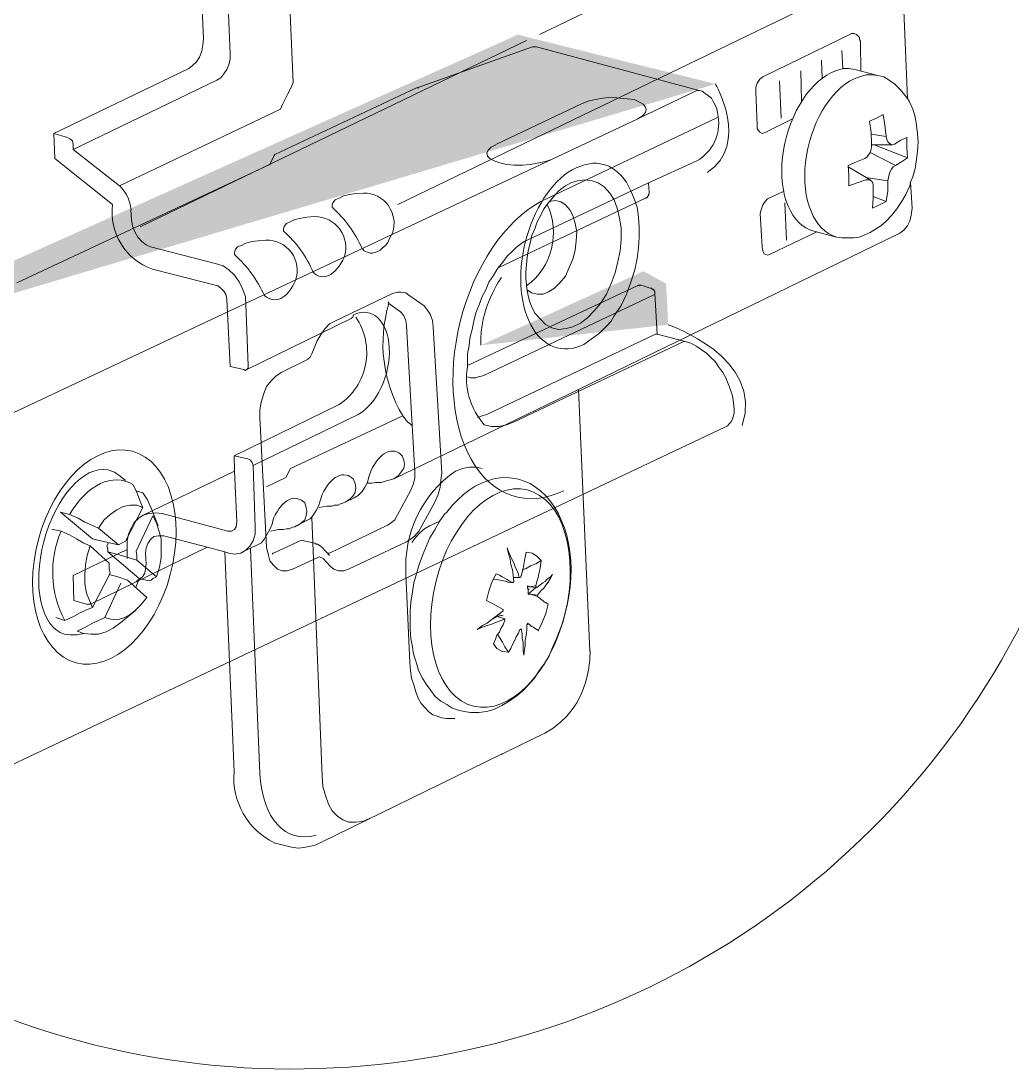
# Model space of a CAD drawing. Header units: metres. Extents: x -11.5 to 7.4, y -3.8 to 5.9.
# Drawn here: x 3.4293 to 3.5346, y -2.5641 to -2.4527 of the extents above; entities that cross this region are included whole.
import ezdxf

# ---------------------------------------------------------------- set-up
doc = ezdxf.new("R2010")
doc.units = ezdxf.units.M
doc.header["$MEASUREMENT"] = 0
doc.layers.add('PDF20_Geometry_Num_Penna__1_Num_Penna__255', color=255, linetype='Continuous', lineweight=18)
doc.layers.add('PDF20_Geometry_Num_Penna__7_Num_Penna__7', color=7, linetype='Continuous', lineweight=18)

msp = doc.modelspace()

# ---------------------------------------------------------------- hatches: boundary and pattern name
at = {"layer": 'PDF20_Geometry_Num_Penna__1_Num_Penna__255', "linetype": 'Continuous', "lineweight": 18}
for points in [[(3.405615575444374, -2.488478079743028), (3.503123345746465, -2.45940179359935), (3.482133087801101, -2.454154843366139)], [(3.478198182252758, -2.487168492070679), (3.498093841121138, -2.484979293916715), (3.497876395513254, -2.48060826864634), (3.495469751751404, -2.479294995455213)]]:
    msp.add_hatch(color=255, dxfattribs=at).paths.add_polyline_path(points)

# ---------------------------------------------------------------- linework, layer by layer
at = {"layer": 'PDF20_Geometry_Num_Penna__7_Num_Penna__7', "color": 7, "linetype": 'Continuous', "lineweight": 18, "flags": 128}
for points in [[(3.37470856927318, -2.452105203523224, 0.07262074087587679), (3.371093075352238, -2.477015624941821, 2.414260614451393), (3.458150000407757, -2.389957733583712)], [(3.447154074783029, -2.457767757423936), (3.447571766911171, -2.457453259821571), (3.447982088001757, -2.457045395743504), (3.448301499629158, -2.456561364277363), (3.448545972374749, -2.455899199403633), (3.448644252875487, -2.455275118223939), (3.448709363707227, -2.454598211275099), (3.447668327503147, -2.430971456046781, -0.2617272717009733), (3.45446073861048, -2.416879260747046), (3.473476786997248, -2.407737945672045)], [(3.450160721001893, -2.458994543774412), (3.450578413130033, -2.458748842522565), (3.450890453719879, -2.458331150394423), (3.451209865347284, -2.457864318015912), (3.451401512323722, -2.457356944930846), (3.45155261859361, -2.456726721219857), (3.45155261859361, -2.456153008796792), (3.450479518376167, -2.431036198326642, -0.2767769410688546), (3.456490599502624, -2.418582830376733), (3.475491905814279, -2.409439058289214)], [(3.456901534846336, -2.462068143584404), (3.45712389447926, -2.46159025464956), (3.457368367224849, -2.461093938120826), (3.457697606902325, -2.46046002889106), (3.458045274173688, -2.459790492979774), (3.458261491275318, -2.459226608606782), (3.457057432290636, -2.431453767604158, -0.2650441438602529), (3.461335091085308, -2.422474615355377), (3.480460476529146, -2.413323472230303)], [(3.496011645862357, -2.469911418945892), (3.496092727275464, -2.470890906986384), (3.496092727275464, -2.470959703336901), (3.496092727275464, -2.471050612800084), (3.496092727275464, -2.471110809606787), (3.496011645862357, -2.471110809606787), (3.496011645862357, -2.471209090107526), (3.496011645862357, -2.471269286914229), (3.495941621005578, -2.471269286914229), (3.495941621005578, -2.471370024427486), (3.495862996604986, -2.471470761940744), (3.495772087141802, -2.471470761940744), (3.495772087141802, -2.471530958747446), (3.495702185135652, -2.471530590195569), (3.480033816305314, -2.478921283851153), (3.480514162252675, -2.478340200390533), (3.481003107743852, -2.477712433692062), (3.481574363154399, -2.477143635294033), (3.481972399182393, -2.476730857190929), (3.482392548323052, -2.476408988551009), (3.482802869413636, -2.476149773730309), (3.48311233014034, -2.475998667460423), (3.496011645862357, -2.469911418945892), (3.501141888000937, -2.467562514978226, 0.3161632015989443), (3.503402093816689, -2.462839891216458)], [(3.432834851526588, -2.46466385445955), (3.432930675014807, -2.467319884992026), (3.439061166949664, -2.472193737874306, 0.3555332091917308), (3.443310570100373, -2.479079515457344), (3.450263915527668, -2.480852249989425)], [(3.483527442405336, -2.482949801576451), (3.483368965097895, -2.482464541604052), (3.483215401815491, -2.481894514699764), (3.483124492352307, -2.481328173314255), (3.483059381520567, -2.480852741391929, 0.3564427635393426), (3.485238137371329, -2.472193123621177), (3.485305705215586, -2.472094843120437), (3.485723397343728, -2.471619411198112), (3.486116519346684, -2.471148893300823), (3.486442073505383, -2.470793854991903), (3.486695145794785, -2.470578866396536)], [(3.46037538199559, -2.479401015545386, 0.1135428729691211), (3.45722008651936, -2.475034044345668), (3.45722008651936, -2.474787114587561), (3.45728028332606, -2.474527899766861), (3.457534584121724, -2.474208488139459), (3.457942325349167, -2.474059961732717), (3.458427585321566, -2.473798289899499), (3.459089750195295, -2.473642269604576), (3.459712602868731, -2.473546446116355), (3.460538159074938, -2.473486249309652, -0.5031937148986436), (3.4637007027381, -2.477778895880687)], [(3.455189857075341, -2.481894268998513, 0.1055637681749653), (3.452027681964056, -2.477534300284472), (3.452027681964056, -2.477279999488809), (3.452133333502353, -2.476967958898963), (3.452347093591461, -2.476708744078263), (3.452757168980794, -2.476552969484591), (3.453232600903121, -2.476306039726484), (3.453894765776848, -2.476142648394005), (3.454527446500357, -2.476075080549748), (3.455353002706566, -2.475979257061527, -0.526023962937786), (3.458506209722158, -2.48028640000642)], [(3.480033202052184, -2.478921038149901), (3.479942292589, -2.47906968740727), (3.479554084611079, -2.479741680331073), (3.47905285405731, -2.480468956036542), (3.478733442429908, -2.481260114067493), (3.47832312133932, -2.481992303798), (3.478013537761994, -2.482880513823429), (3.477673241528183, -2.483710984054676), (3.477432454301374, -2.484590594536291), (3.477262920437598, -2.485478804561721), (3.477022133210788, -2.486400184256151), (3.476953336860269, -2.487180285730767), (3.476782574490235, -2.488072181274976), (3.476782574490235, -2.488960391300406), (3.476782820191486, -2.489370343839114, 0.2280253890776876), (3.478562925761125, -2.495628354723679), (3.479292658479114, -2.495807716637529), (3.480123128710359, -2.495807716637529), (3.480921657778865, -2.495628354723679), (3.481742299960038, -2.495308943096277)], [(3.469893848492177, -2.494668522783335, -0.2086496405187568), (3.468413375599168, -2.482719456652843), (3.469641881858408, -2.483628919836559), (3.469973578548402, -2.483950788476479), (3.470213137268953, -2.484519586874507), (3.470294218682062, -2.485099441828868)], [(3.464905498826534, -2.48417830783569, -0.4153897474771117), (3.463134852755092, -2.49347576605624), (3.451970187871124, -2.498915591772152), (3.453419088153273, -2.499227140959495), (3.45373112874312, -2.499390532291974), (3.453894520075599, -2.499635005037562), (3.453992800576337, -2.499956873677484), (3.46515009442275, -2.494517047961571)], [(3.478349411373269, -2.500268791416704), (3.477709359612206, -2.500112771121781), (3.476979626894218, -2.500112771121781), (3.476249894176231, -2.500268791416704), (3.475491905814279, -2.500528006237404, 0.2630160777081392), (3.470239181601647, -2.511464906060908), (3.470656873729789, -2.520920718738274), (3.470714613523974, -2.521746274944483), (3.470820265062269, -2.522534975962914), (3.471067194820376, -2.523264708680903), (3.471296925490854, -2.523994441398891), (3.4715426267427, -2.524654149260102), (3.471860809863845, -2.525227861683168), (3.472268673941912, -2.525698379580456), (3.472678995032497, -2.526106243658524), (3.473096687160639, -2.526431797817222), (3.47356474804541, -2.526590275124664), (3.474040179967734, -2.526746295419587), (3.474546324546543, -2.526834747870252), (3.475031584518941, -2.526834747870252), (3.475432077559455, -2.526834747870252)], [(3.43880391773898, -2.511380261979647), (3.436935359718676, -2.515027697063329), (3.436285479907539, -2.515279540846473), (3.43563437159014, -2.515598952473875), (3.434835842521636, -2.516009273564461), (3.434002915277873, -2.516417137642528, -0.228697308539821), (3.433604879249877, -2.50691046480603), (3.434495546287826, -2.507318328884098), (3.435224050499556, -2.507731106987202), (3.435953783217546, -2.508148799115343), (3.436673933586709, -2.508469684950257), (3.438715710989564, -2.510329643426745)], [(3.480304824786101, -2.530635623385713), (3.461267891792929, -2.5399645313665), (3.460605726919198, -2.54028640000642), (3.459966903664393, -2.540442420301343), (3.459398105266366, -2.540530872752009), (3.458828078362076, -2.540598440596267), (3.458261736976569, -2.540530872752009), (3.457786305054244, -2.540442420301343), (3.456239247121982, -2.540034679073903, -0.3068131772109463), (3.451970187871124, -2.532505164211023), (3.450986154357475, -2.509098434453735)]]:
    msp.add_lwpolyline(points, format="xyb", dxfattribs=at)
for points in [[(3.510880871371059, -2.441348648418576), (3.484420075053301, -2.454125113514665)], [(3.469370750526993, -2.472209954156928), (3.521959417966253, -2.446790931147006)], [(3.523031781079943, -2.449033569323248), (3.52353546864623, -2.460927966925203), (3.523290995900643, -2.460608555297801), (3.522717283477578, -2.459946390424071), (3.522153399104587, -2.459372678001006), (3.521572315643967, -2.458994298073161), (3.521015802308531, -2.458646630801796), (3.520383121585022, -2.458495524531909)], [(3.508138353997932, -2.458646016548666), (3.517621193813, -2.454031747038963)], [(3.517620825261124, -2.454031869889589), (3.517846870412823, -2.454031869889589), (3.518106085233523, -2.454135064415365), (3.518353014991629, -2.454381994173472)], [(3.518568617840128, -2.458019478356454), (3.518515792070978, -2.455015780552614), (3.518515792070978, -2.454857303245173), (3.51841751157024, -2.454693911912693), (3.51841751157024, -2.454598088424472), (3.51841751157024, -2.454449439167104), (3.518352400738502, -2.454381871322846)], [(3.483059504371193, -2.454785435629007), (3.441997911162375, -2.474590185034204)], [(3.483693536451588, -2.455449443262125), (3.471434272490637, -2.459821697038758), (3.471353191077526, -2.459821697038758)], [(3.484093660940221, -2.455450057515255), (3.484002751477037, -2.455450057515255), (3.483922898570185, -2.455450057515255), (3.483841817157078, -2.455450057515255), (3.483761964250228, -2.455450057515255), (3.483693167899709, -2.455450057515255)], [(3.484093415238968, -2.455449443262125), (3.501380955318986, -2.460083368871976), (3.50171265200898, -2.460169364310123), (3.502032063636383, -2.46040032348686), (3.50236253182012, -2.460649710257485), (3.50268194344752, -2.460911382090703), (3.502921502168071, -2.46132170318129), (3.503092264538108, -2.461639886302433), (3.503250741845548, -2.462041607849204), (3.503331823258657, -2.462422444789568), (3.503401848115434, -2.46284013691771), (3.503401848115434, -2.462931046380894), (3.503250741845548, -2.46300107123767)], [(3.516550673458701, -2.455841091057571), (3.516646496946921, -2.457767388872059)], [(3.447154197633655, -2.45776824882644), (3.432834728675962, -2.46466385445955), (3.434284366061863, -2.465071718537618)], [(3.514372040458564, -2.456882495813528), (3.514467863946786, -2.458749825327572)], [(3.51544219226099, -2.458182869688933), (3.516076101490755, -2.457923654868234), (3.516738266364486, -2.45776763457331), (3.517280037624809, -2.45776763457331), (3.51794220249854, -2.45786345806153)], [(3.517942325349164, -2.457863826613409), (3.520382138780016, -2.458495278830658)], [(3.450160721001891, -2.458993806670657), (3.4348645895681, -2.466367301238611), (3.4348645895681, -2.465800959853103)], [(3.507416115168127, -2.46020081407036), (3.507416115168127, -2.459722925135515), (3.507562307412973, -2.459322432095003), (3.507823979246192, -2.458904739966862), (3.508138476848558, -2.458645525146162)], [(3.509906665907483, -2.459061128813663), (3.510093398858887, -2.463041489093599)], [(3.512190950445911, -2.458019724057706), (3.512272031859021, -2.461239638963173)], [(3.51784637901032, -2.458845157413289), (3.518515914921606, -2.458593313630145), (3.519147367138853, -2.458429922297666), (3.519706337486808, -2.458429922297666), (3.520382015929389, -2.458495033129406)], [(3.471352208272519, -2.459821697038758), (3.456322662696984, -2.466890522054422), (3.456244038296395, -2.467001087617753), (3.456164185389541, -2.46715219388764)], [(3.471592626947452, -2.459821697038758), (3.471514002546863, -2.459821697038758), (3.471434149640011, -2.459821697038758)], [(3.501141642299686, -2.460083368871977), (3.494881174402602, -2.46309935173841)], [(3.501381569572116, -2.460083368871977), (3.501293117121451, -2.460083368871977), (3.501142010851563, -2.460083368871977)], [(3.494881051551975, -2.463099106037157), (3.495373682561931, -2.462779694409755), (3.495701693733146, -2.462422199088317), (3.495771718589925, -2.462110158498469), (3.495701693733146, -2.461860771727844), (3.49544247891245, -2.461540131594182), (3.495051813922009, -2.461321457480038), (3.494483015523983, -2.461059785646819), (3.493753282805995, -2.460971333196154), (3.492952296724969, -2.460911136389452), (3.492043202093132, -2.460810398876194), (3.491152535055184, -2.460911136389452), (3.490341720924087, -2.461059785646819), (3.489611988206098, -2.461230548016854), (3.488962108394961, -2.461470106737405), (3.479791309169739, -2.465848503045335)], [(3.507562430263601, -2.463771221811587), (3.507416238018751, -2.460201182622237)], [(3.523856968734275, -2.469848887977296), (3.524073185835899, -2.469282546591786), (3.524332400656601, -2.468390651047579), (3.524481049913968, -2.467416445584002), (3.524579330414706, -2.46653069257109), (3.524644441246446, -2.465549116069958), (3.524579330414706, -2.464663363057046), (3.524481049913968, -2.463771467512839), (3.524332400656601, -2.462893085537483), (3.524073185835899, -2.462067529331274), (3.523693577401795, -2.461239516112546), (3.523535100094353, -2.4609274755227)], [(3.456900552041333, -2.462067037928771), (3.439819401012869, -2.470228005008897), (3.434864835269353, -2.466366809836108)], [(3.503250618994922, -2.46300107123767), (3.485303371053693, -2.471530590195569)], [(3.494881420103853, -2.46309935173841), (3.485713077891148, -2.467413865720857)], [(3.507562184562349, -2.463770730409083), (3.507562184562349, -2.464150338843188), (3.507823856395568, -2.464507834164626), (3.508078157191228, -2.46466385445955), (3.508390197781075, -2.464558202921256), (3.511298072096697, -2.463108565535354)], [(3.520946391704884, -2.462641118903713), (3.520216658986895, -2.463041611944225), (3.519489383281426, -2.463368394609182)], [(3.519489997534556, -2.463368026057305), (3.519646017829478, -2.464558448622508), (3.519706214636184, -2.465704644962378)], [(3.520946268854258, -2.462641487455591), (3.521109660186736, -2.463771713214091), (3.521260766456624, -2.464975649348145), (3.521325877288364, -2.465287689937992), (3.521424157789102, -2.46554936177121), (3.52157280704647, -2.465705382066133), (3.521736198378948, -2.465801205554354), (3.521892218673871, -2.465868773398612), (3.52215389050709, -2.465801205554354)], [(3.434283997509986, -2.465071718537618), (3.434538298305647, -2.465235109870096), (3.434797513126346, -2.465451326971723), (3.434865080970606, -2.465801451255606)], [(3.519706091785554, -2.465705627767385), (3.519706091785554, -2.466016439850973), (3.519645894978854, -2.466367792641115), (3.519554985515672, -2.466685975762258), (3.51939159418319, -2.466940276557921), (3.519245401938344, -2.467154036647028), (3.518983730105123, -2.467319884992026), (3.518105348129767, -2.467670009275909), (3.51721345258556, -2.468049617710014)], [(3.519646017829478, -2.464721348552483), (3.52126027505412, -2.464975649348145)], [(3.523439399456759, -2.465071718537618), (3.522815318277065, -2.465386216139983), (3.522153153403336, -2.465801451255606)], [(3.52353546864623, -2.467252685699646), (3.523439645158009, -2.466112631891071), (3.523439645158009, -2.465072087089495)], [(3.399036064471767, -2.508208504519542), (3.485713323592401, -2.46741349716898), (3.485063443781264, -2.467629714270606), (3.48434353911335, -2.467780820540493), (3.483443044025327, -2.467950354404267), (3.482622401844157, -2.468040035361192), (3.481742791362539, -2.468040035361192), (3.480922149181369, -2.467950354404267), (3.480202244513453, -2.467780820540493), (3.479623618065352, -2.467562146426348), (3.479143272117989, -2.467310302643204), (3.478903713397438, -2.467060915872579), (3.478822631984329, -2.466739047232658), (3.478973738254215, -2.466419635605255), (3.479291921375358, -2.466110052027927), (3.479791923422868, -2.465849608700968)], [(3.519554739814419, -2.466686590015388), (3.522235340472077, -2.468049003456884)], [(3.521891850121994, -2.465868404846735), (3.519706337486808, -2.465868404846735)], [(3.519965060905005, -2.465868404846735), (3.523535100094353, -2.467252931400897)], [(3.42889490910258, -2.480531241303886), (3.455773397548478, -2.467951337209275)], [(3.456163939688292, -2.467152439588892), (3.455773274697854, -2.467950968657397), (3.455843299554628, -2.467878486788103)], [(3.489127711038709, -2.487079179665632), (3.489917640563396, -2.486520209317678), (3.490809536107605, -2.485888757100429), (3.491620350238703, -2.485063200894221), (3.492038042366843, -2.484586540465636), (3.492357453994247, -2.484020199080126), (3.493087186712234, -2.482950170128329), (3.493653528097743, -2.481745005488015), (3.49412773151381, -2.480442788853221), (3.494545423641952, -2.479149171762242), (3.494789896387539, -2.477942778615669), (3.494938545644908, -2.476805181819613), (3.495006113489165, -2.475665128011039), (3.495006113489165, -2.474625811715723), (3.494938545644908, -2.473545954713851), (3.494789896387539, -2.472505409912275), (3.494476627291435, -2.471619656899363), (3.49412773151381, -2.470741274924007), (3.493653528097743, -2.4698493793798), (3.493087186712234, -2.469119646661812), (3.49244590644491, -2.468553305276302), (3.491783741571183, -2.468145441198235), (3.491375877493113, -2.467982049865756), (3.490891846026974, -2.467883769365017), (3.490490124480203, -2.467830943595869), (3.490079803389616, -2.467830943595869), (3.489187907845409, -2.467982049865756), (3.488309525870052, -2.468294090455603)], [(3.523535960048735, -2.467253299952775), (3.522873795175006, -2.467669763574657), (3.5222349719202, -2.468049372008762), (3.521988042162095, -2.46819802126613), (3.521832021867169, -2.46845723608683), (3.521678458584764, -2.468709079869974), (3.52157280704647, -2.46902357747234), (3.521512610239768, -2.469335618062186), (3.521424157789102, -2.469685742346069)], [(3.517212961183056, -2.468049372008762), (3.517280529027314, -2.469119400960559), (3.517280529027314, -2.470227513606394)], [(3.519554739814419, -2.469594587181634), (3.517213206884307, -2.468197775564878)], [(3.487738393310133, -2.469916087269677), (3.488465669015602, -2.469686356599198), (3.489286311196773, -2.469594218629756), (3.490013586902244, -2.469686356599198), (3.490646267625753, -2.469916087269677), (3.491308432499483, -2.470323951347745), (3.491882144922549, -2.470986116221474), (3.492357576844871, -2.471715848939462), (3.492676988472276, -2.472601601952373), (3.492921461217863, -2.47364214675395), (3.493087309562862, -2.47469129109934), (3.493087309562862, -2.475927168396135), (3.49299025756838, -2.477116362455079), (3.492760526897904, -2.478253959251134), (3.492446029295538, -2.479461580903966), (3.492038165217471, -2.480605320231319), (3.491532020638664, -2.481745374039892), (3.490890740371341, -2.482719579503469), (3.490228575497611, -2.483515651559457), (3.489508670829697, -2.484235556227371), (3.488780166617968, -2.48480189761288), (3.487982866055722, -2.485217132728503), (3.487260504375287, -2.485375610035945), (3.486442319206635, -2.485478804561721), (3.485722414538721, -2.485315413229242), (3.485074991740101, -2.484965288945359), (3.484516021392148, -2.484401404572369), (3.483937394944046, -2.483761352811305), (3.483527073853461, -2.482949310173947)], [(3.486694654392284, -2.470578374994032), (3.487172543327127, -2.47022825071015), (3.487738884712638, -2.469916210120302)], [(3.515977206736887, -2.475665128011039), (3.516550919159952, -2.475763408511778), (3.517213084033681, -2.475763408511778), (3.517784339444226, -2.475763408511778), (3.518417020167735, -2.475665128011039), (3.518983361553245, -2.475413284227895), (3.51955461696379, -2.475197067126269), (3.520123415361821, -2.47483957180483), (3.520694670772365, -2.474461191876984), (3.521261012157876, -2.473963646841992), (3.521832267568422, -2.473383791887632), (3.522398608953932, -2.472661430207199), (3.522872812369998, -2.47193169748921), (3.523343330267286, -2.471149139002076), (3.523758565382909, -2.470227759307645), (3.523856845883648, -2.4698493793798)], [(3.517280160475437, -2.470228005008897), (3.518186798094755, -2.469915964419051), (3.51907992214522, -2.46959409577913)], [(3.519079185041466, -2.469594587181634), (3.51929540214309, -2.469594587181634), (3.519489506132052, -2.469594587181634), (3.519645526426975, -2.469685496644817), (3.519808917759455, -2.469848887977296), (3.519869114566156, -2.470065105078922), (3.519869114566156, -2.470415229362806), (3.519869114566156, -2.47152334200864), (3.519808917759455, -2.472600741997993)], [(3.519079676443971, -2.46933549521156), (3.521423666386601, -2.469685619495443)], [(3.521260766456624, -2.471881328732582), (3.521424157789102, -2.470794100693155), (3.521424157789102, -2.469685988047321)], [(3.522717283477578, -2.475250015746042), (3.523127604568163, -2.474937975156196), (3.52353546864623, -2.474460086221351), (3.523759056785414, -2.473963769692618), (3.523917534092854, -2.47333108896911), (3.524020728618629, -2.472601356251122), (3.523857337286152, -2.469849502230425)], [(3.441023951400053, -2.472757007994168), (3.44092812791183, -2.472193123621177), (3.44076473657935, -2.471619411198112), (3.440548519477725, -2.471148893300823), (3.440200852206361, -2.47063783469698), (3.439820015265996, -2.470227513606394)], [(3.508635039078541, -2.471619656899363), (3.510420058673217, -2.470794100693155)], [(3.483059504371193, -2.480852741391929), (3.483059504371193, -2.480704092134562), (3.482961223870454, -2.480024728173202), (3.482961223870454, -2.479400646993508), (3.483059504371193, -2.478575090787299), (3.483124615202934, -2.47784658657557), (3.483215524666115, -2.477116853857582), (3.4834391128053, -2.476306039726484), (3.483592676087705, -2.475508739164238), (3.483937886346549, -2.474787605990064), (3.484167617017027, -2.474060330284594), (3.484575481095094, -2.473330597566606), (3.484894892722497, -2.47266106165532), (3.485237645968825, -2.472193000770551)], [(3.485454108771703, -2.471881328732582), (3.486116273645433, -2.471783048231843), (3.486694900093532, -2.47193169748921), (3.487171560522121, -2.472258480154168), (3.48763962140689, -2.472757253695419), (3.487983603159474, -2.473383791887632), (3.488213333829952, -2.47420934809384), (3.488400066781361, -2.475101243638048), (3.488309157318175, -2.476075449101625), (3.488213333829952, -2.477057025602757), (3.487983603159474, -2.478009117953667), (3.487573282068892, -2.478887499929024), (3.487171560522121, -2.479808879623454), (3.486601533617831, -2.480538612341442), (3.486032735219807, -2.481104953726951), (3.485393911965001, -2.481483333654797), (3.484830027592009, -2.481745005488015), (3.484167862718278, -2.481745005488015), (3.483591693282696, -2.481580385649277), (3.483124860904184, -2.48126834505943)], [(3.507876805015341, -2.473167329084754), (3.507972628503561, -2.472757007994168), (3.508138476848558, -2.472258234452916), (3.508390320631703, -2.47188108303133), (3.508634793377292, -2.471619411198112)], [(3.510473007292989, -2.472027643828057), (3.510664654269432, -2.47597974846403)], [(3.519809163460705, -2.47260111054987), (3.52053152514114, -2.472258357303542), (3.521261257859127, -2.471881205881956)], [(3.519869114566156, -2.471365356103702), (3.521261012157876, -2.471881328732582)], [(3.441093484854324, -2.473798412750125), (3.441023459997547, -2.47275663944229)], [(3.507876436463462, -2.473166960532875), (3.508077911489977, -2.476708744078263), (3.508138108296681, -2.47711660815633), (3.508291671579084, -2.477438476796251), (3.508635653331673, -2.477594497091175), (3.508865384002149, -2.477534300284472), (3.513894888627476, -2.475101857891178)], [(3.441093116302447, -2.47379853560075), (3.441180340246852, -2.474460700474481), (3.441442012080071, -2.475100752235545), (3.441755281176174, -2.475664636608536), (3.442163145254245, -2.47614252554338), (3.442631206139016, -2.476492649827263), (3.443109095073858, -2.476708866928889), (3.450100524195191, -2.47851599963623)], [(3.489787418899917, -2.519653883083746), (3.488563826665715, -2.491854014943418), (3.522717529178831, -2.475249524343538)], [(3.513575354149449, -2.475034044345668), (3.515977083886259, -2.475665496562917)], [(3.450101015597694, -2.478515631084353), (3.450823377278125, -2.478739219223534), (3.451402003726228, -2.47914954031412), (3.452027313412179, -2.47971342468711), (3.452510116372062, -2.48044192889884), (3.452855326630909, -2.481164290579272), (3.453172281245791, -2.481989846785482), (3.453232478052493, -2.482787147347728)], [(3.450264161228921, -2.480852741391929), (3.450578658831283, -2.481104585175073), (3.450890699421132, -2.481423996802476), (3.451142543204277, -2.481841688930617), (3.451210111048534, -2.482309749815387)], [(3.494792476250685, -2.480850038678159), (3.476782574490235, -2.489308304273022), (3.476782574490235, -2.489370958092243)], [(3.494792476250685, -2.480850530080663), (3.494880928701351, -2.480850530080663), (3.494880928701351, -2.48079033327396), (3.494973066670791, -2.48079033327396), (3.495051691071385, -2.48079033327396), (3.495121715928162, -2.48079033327396), (3.495212625391344, -2.48079033327396), (3.495121715928162, -2.48079033327396), (3.495051691071385, -2.480850530080663)], [(3.496181916829887, -2.481111833362003), (3.495212625391344, -2.480789964722082)], [(3.496911280995995, -2.485990354568068), (3.496661894225371, -2.481670926560583), (3.496661894225371, -2.48161072975388), (3.496661894225371, -2.481519820290696), (3.496661894225371, -2.481409254727365), (3.496591869368594, -2.481409254727365), (3.496591869368594, -2.481349057920662), (3.496591869368594, -2.481260605469997), (3.496513244968002, -2.481260605469997), (3.496513244968002, -2.481200408663295), (3.496422335504816, -2.481200408663295), (3.496352310648042, -2.481200408663295), (3.496352310648042, -2.481111956212628), (3.49627368624745, -2.481111956212628), (3.496181548278006, -2.481111956212628)], [(3.45155261859361, -2.489430663496442), (3.451209865347284, -2.482309012711632)], [(3.462664334857804, -2.484590963088169), (3.468824065241632, -2.481670803709957)], [(3.468823696689753, -2.481670926560583), (3.469322470231003, -2.481519820290696), (3.469714363727702, -2.481519820290696), (3.470213137268953, -2.48161072975388), (3.470532548896355, -2.481829403868025)], [(3.47053205749385, -2.481829281017399), (3.472163513806121, -2.482969334825972)], [(3.496661771374741, -2.481670803709957), (3.496661771374741, -2.481769084210696), (3.496513122117376, -2.481829281017399), (3.478563417163629, -2.490358799975298)], [(3.453323141814426, -2.489740738476275), (3.453486533146906, -2.489577347143795), (3.453486533146906, -2.489363587054688), (3.453232232351242, -2.48278616454272)], [(3.46841386700167, -2.482719825204721), (3.468343842144893, -2.482652257360463), (3.46841386700167, -2.482561347897279)], [(3.472163759507371, -2.482968966274095), (3.472483171134776, -2.483391572427274), (3.47281363931851, -2.483859633312044), (3.473054426545319, -2.484519341173255), (3.473133050945913, -2.485247845384984)], [(3.464423187269157, -2.484334205279988), (3.453323633216929, -2.489739632820641)], [(3.460802410771301, -2.486709644982853), (3.461212731861886, -2.485989740314939), (3.461603396852325, -2.485411113866837), (3.462103398899837, -2.484900055262993), (3.462664826260308, -2.484590471685665)], [(3.464653532192765, -2.483924007040028), (3.464585964348508, -2.48417830783569), (3.464423801522287, -2.484334328130613)], [(3.470701959909505, -2.502618432488125), (3.471014000499352, -2.501959953133173), (3.471182305856868, -2.501329729422184), (3.471182305856868, -2.500599996704195), (3.470294095831438, -2.485099933231372)], [(3.473133050945913, -2.485248459638114), (3.474032317527676, -2.500758351161011)], [(3.460224152875076, -2.488072549826853), (3.460802779323179, -2.486710136385357)], [(3.496743467040982, -2.485989863165565), (3.478822017731199, -2.49451078257965)], [(3.499761906919936, -2.486779301287752), (3.48174217710941, -2.495308820245651)], [(3.496911403846621, -2.485989863165565), (3.496832779446029, -2.485989863165565), (3.496743098489105, -2.485989863165565)], [(3.505112665932053, -2.493939158617225), (3.505021756468869, -2.493269622705939), (3.504941903562017, -2.492549718038025), (3.504702344841466, -2.491909666276961), (3.504462786120914, -2.491251186922009), (3.504221998894103, -2.490611135160945), (3.503903815772961, -2.490042336762918), (3.50348120961978, -2.489478452389927), (3.503091773135603, -2.488899825941825), (3.502602827644425, -2.488420708500722), (3.502182678503766, -2.488010387410136), (3.501611423093218, -2.487602523332069), (3.50114213370219, -2.487290482742222), (3.500488568372274, -2.486940358458338), (3.499911170430432, -2.486779424138378), (3.49691115814537, -2.485989494613687)], [(3.499910679027929, -2.486779301287752), (3.499843111183669, -2.486779301287752), (3.49976202977056, -2.486779301287752)], [(3.456972911060001, -2.490042459613544), (3.459573658810809, -2.488799211279193)], [(3.459573904512062, -2.488799702681697), (3.459823291282687, -2.488653510436848), (3.46006285000324, -2.488420094247592), (3.460223784323199, -2.488072426976227)], [(3.453323387515679, -2.489740124223145), (3.453172281245791, -2.489838404723884), (3.453008889913313, -2.489740124223145), (3.451553109996114, -2.489430540645816)], [(3.454712705244251, -2.494831791265189), (3.454712705244251, -2.494011149084017), (3.454863811514137, -2.493212620015511), (3.455123026334835, -2.492291240321082), (3.455432609912165, -2.491559050590574), (3.455924012415862, -2.490930055385844), (3.456424014463371, -2.490459537488555), (3.456973156761252, -2.490043073866673)], [(3.476782574490235, -2.490519979996511), (3.477104443130157, -2.490610889459694), (3.477363657950857, -2.490610889459694), (3.477673241528183, -2.490610889459694), (3.477912800248735, -2.490519979996511), (3.478253096482545, -2.490459783189808), (3.478562680059873, -2.49035904567655)], [(3.48856394951634, -2.491854506345922), (3.468953304100102, -2.501355773754879), (3.469428736022431, -2.501005649470996), (3.469778860306311, -2.50059532838041), (3.469995077407937, -2.500215719946305), (3.470090900896157, -2.499800484830682), (3.469995077407937, -2.499390163740096), (3.469839057113015, -2.49891596032403)], [(3.470942378584438, -2.495719509888115), (3.470363752136336, -2.495248991990826), (3.469893234239045, -2.494669137036464), (3.457964438461833, -2.500249012465931), (3.457461979401804, -2.501228131954544), (3.45543248706154, -2.50221953650575)], [(3.478822140581824, -2.494510168326519), (3.478323367040572, -2.494668645633961), (3.477843021093211, -2.49483203696644)], [(3.504131212281546, -2.495870739008627), (3.504380599052171, -2.495719632738741), (3.504632442835314, -2.495460417918041), (3.504781092092683, -2.495309311648155), (3.504942026412643, -2.494989900020752), (3.505021879319493, -2.494668031380832), (3.505112788782677, -2.49433019215954), (3.505112788782677, -2.493939527169103)], [(3.45543248706154, -2.508618825610128), (3.454712582393627, -2.494831299862685)], [(3.406661771374743, -2.542014048358788), (3.504131457982798, -2.495870124755498)], [(3.44232002550355, -2.505209843591365), (3.452027681964056, -2.500528006237404), (3.451969942169875, -2.498916206025281)], [(3.454216020163642, -2.506509726064266), (3.453992432024458, -2.499956873677484)], [(3.440424071793663, -2.501552580457609), (3.439855273395636, -2.501079605547802), (3.43928401798509, -2.500659456407142), (3.438555513773363, -2.500407612623998)], [(3.452279648597829, -2.505931468168042), (3.452027804814685, -2.500528497639907)], [(3.464742230344683, -2.503371261123787), (3.46515009442275, -2.503126788378199), (3.465567786550892, -2.502709096250057), (3.465879827140737, -2.502231207315214), (3.466141498973956, -2.501734890786481), (3.466290148231323, -2.501161178363416), (3.466519878901803, -2.500528497639907)], [(3.46701938954681, -2.501734890786481), (3.467331430136657, -2.501734890786481), (3.467590644957353, -2.501734890786481), (3.467806862058982, -2.501667322942222), (3.468156986342864, -2.501571499454002), (3.468469026932713, -2.501505160116003), (3.468789667066373, -2.501408108121522), (3.468953058398851, -2.501355282352376)], [(3.474032808930179, -2.500758351161011), (3.473944356479516, -2.501488083878999), (3.47385344701633, -2.502281698922468), (3.47361265978952, -2.503109712141196), (3.473293248162118, -2.50382961680911)], [(3.441235131626014, -2.501960444535677), (3.441572970847306, -2.50261769538437), (3.44180393002404, -2.503258975651693), (3.442043488744595, -2.50382900255598), (3.442292875515218, -2.504397800954008)], [(3.464653532192765, -2.501408599524026), (3.464837808131652, -2.501884031446352), (3.464905375975908, -2.502301723574494), (3.464837808131652, -2.502805411140782), (3.464585964348508, -2.503183791068627), (3.464271466746142, -2.503533915352511), (3.463760408142297, -2.503848412954876)], [(3.466193956191226, -2.501823711789024), (3.466609191306848, -2.501823711789024), (3.467019512397433, -2.501735259338358)], [(3.441573462249808, -2.502617941085622), (3.442293366917724, -2.5028476717561)], [(3.443183419702542, -2.504467825810785), (3.442763270561883, -2.503579615785354), (3.442292752664592, -2.502848654561107)], [(3.459549948640007, -2.505871517062591), (3.460061007243851, -2.505617216266928), (3.460375504846215, -2.505209352188861), (3.460694916473619, -2.504724092216462), (3.460956588306834, -2.504263402369248), (3.461105237564203, -2.503683547414886), (3.461334968234681, -2.503021382541156)], [(3.463760899544802, -2.503848781506754), (3.464742476045934, -2.50337089257191)], [(3.470702451312009, -2.502617941085622), (3.469322838782881, -2.505190433192469)], [(3.442293244067095, -2.504398292356512), (3.441645821268477, -2.504151362598405), (3.440925916600563, -2.504151362598405), (3.440183898819983, -2.504312296918365), (3.439534019008846, -2.50465996418973), (3.438804286290859, -2.505132939099536), (3.43815440647972, -2.505768076835564), (3.43758560808169, -2.506588719016735)], [(3.440424071793663, -2.507987741944757), (3.442292629813968, -2.50439804665526)], [(3.443915240881172, -2.50633933224611), (3.443183051150664, -2.504468317213288)], [(3.459497122870861, -2.503913523786616), (3.459645772128226, -2.504412297327867), (3.459713339972485, -2.504829989456008), (3.459645772128226, -2.505305421378334), (3.459497122870861, -2.50571574246892), (3.459146998586975, -2.506035154096322), (3.458671566664652, -2.506345966179909)], [(3.461015925159158, -2.504412665879744), (3.461416418199668, -2.504331584466635), (3.461831653315294, -2.504264016622377)], [(3.461831776165917, -2.504263893771751), (3.462146273768283, -2.504263893771751), (3.4624079456015, -2.504263893771751), (3.462624162703127, -2.504165613271011), (3.463038169312492, -2.504165613271011), (3.463283870564338, -2.504002221938533), (3.463609424723037, -2.503913769487867), (3.463760530992923, -2.503848658656128)], [(3.473293862415249, -2.50382961680911), (3.471924077936196, -2.506339455096735)], [(3.434494809184072, -2.505132201995781), (3.433535345795606, -2.504890186262711), (3.436935851121181, -2.507731721240332)], [(3.439694953328805, -2.508359242237551), (3.43758560808169, -2.506588964717987), (3.436853418351186, -2.506281838153178), (3.43613351368327, -2.505957512500738), (3.435405009471539, -2.505547191410152), (3.434494686333444, -2.505131956294529)], [(3.440616087321983, -2.508779637079463), (3.440616087321983, -2.507961451910809), (3.44076473657935, -2.507231719192821), (3.441023951400053, -2.506594124444276), (3.441338449002416, -2.506035154096322), (3.441849507606261, -2.505549894123922), (3.44232002550355, -2.505209597890113)], [(3.443344231171876, -2.505288467991956), (3.441573953652313, -2.50902926955134)], [(3.443344354022502, -2.505288467991956), (3.443744847063014, -2.506020657722463), (3.44399423383364, -2.50684867094119), (3.444243620604265, -2.507730738435324), (3.444243620604265, -2.508707400911419), (3.444243620604265, -2.509767601813143), (3.444064258690416, -2.510749178314275), (3.443744847063014, -2.511788494609592), (3.441645329865974, -2.510008389039954)], [(3.442319656951668, -2.505209229338235), (3.442958480206473, -2.505053209043312), (3.443620645080204, -2.504985641199054), (3.444349149291934, -2.505053209043312), (3.451307408744269, -2.506913167519801)], [(3.456178681763403, -2.505550016974548), (3.456015290430924, -2.506183926204316), (3.455763446647778, -2.506753953108602), (3.455501774814561, -2.507231842043447), (3.455189734224712, -2.507737986622253), (3.454877693634867, -2.508148307712839), (3.454461230012985, -2.508379266889577)], [(3.46562749195509, -2.537786144067616), (3.464905130274657, -2.537853711911874), (3.464177854569188, -2.537853711911874), (3.463545173845679, -2.537592040078656), (3.462971461422615, -2.537212431644551), (3.462407577049623, -2.53664854727156), (3.461997255959037, -2.535920043059831), (3.461677844331636, -2.534996206352883), (3.461416172498419, -2.534050256533269), (3.461335091085308, -2.532980227581471), (3.460226978439474, -2.505454316336953)], [(3.469322838782881, -2.505190064640591), (3.469063623962182, -2.505698666231917), (3.468672958971744, -2.506020534871837), (3.468265094893678, -2.506282206705055)], [(3.474591902128759, -2.504897311599014), (3.474330230295541, -2.50511352870064), (3.473766345922551, -2.50593908490685), (3.473288456987708, -2.506764641113058), (3.472789683446456, -2.507641794582155), (3.472381819368387, -2.508534918632622), (3.472003439440542, -2.509509124096199), (3.471652086650399, -2.510461216447109), (3.471341274566814, -2.511442792948242), (3.471079602733594, -2.512416998411819), (3.470923582438672, -2.513369090762729), (3.470760191106191, -2.514448947764601), (3.47069999429949, -2.515394897584216), (3.47069999429949, -2.516376474085347), (3.47069999429949, -2.51735805058648), (3.470760191106191, -2.518334713062575), (3.470923582438672, -2.519226608606782), (3.471012034889338, -2.519783121942218)], [(3.470863262781343, -2.508117349355107), (3.471273583871929, -2.507553464982116), (3.471741644756698, -2.507075576047272), (3.472219533691543, -2.506665254956686), (3.47272322125783, -2.506347071835543), (3.473289562643341, -2.506101370583695), (3.473831333903664, -2.505839698750477)], [(3.432626005462517, -2.506689702231245), (3.43360512495113, -2.506910833357908)], [(3.451307900146769, -2.506912798967922), (3.451715764224838, -2.506912798967922), (3.452027804814685, -2.506754321660481), (3.452183825109607, -2.506442281070634), (3.452279648597829, -2.505931222466791)], [(3.451401512323722, -2.509254700449911), (3.452028050515937, -2.50935298095065), (3.452690215389664, -2.509254700449911), (3.453231986649991, -2.508942659860064), (3.453649678778133, -2.508524967731923), (3.453992432024458, -2.507961083358932), (3.454216020163642, -2.507232579147203), (3.454216020163642, -2.50651021746677)], [(3.455828434628893, -2.506912798967922), (3.456238755719479, -2.50685260216122), (3.456641705772508, -2.506754321660481)], [(3.456641828623136, -2.506754444511107), (3.456968611288094, -2.506754444511107), (3.457220455071237, -2.506754444511107), (3.457534952673601, -2.506658621022886), (3.45784453625093, -2.506658621022886), (3.458197117547332, -2.506509971765518), (3.45842684821781, -2.50644240392126), (3.458575497475177, -2.506346580433039)], [(3.45857574317643, -2.506346580433039), (3.459549948640007, -2.505871148510714)], [(3.468264603491173, -2.506281838153178), (3.462102416094829, -2.509249909275499)], [(3.471923709384319, -2.50633933224611), (3.471592012694323, -2.506910587656656), (3.471181691603737, -2.507409361197907), (3.470783655575746, -2.507731229837828), (3.470294710084568, -2.50805064146523)], [(3.436935359718676, -2.507731106987202), (3.438233890834692, -2.508050518614604), (3.439694584776927, -2.508360102191932)], [(3.439694707627554, -2.508359733640055), (3.440092743655548, -2.508148430563466), (3.440424440345542, -2.507987496243505)], [(3.442578748921745, -2.509254700449911), (3.442631574690893, -2.508690816076919), (3.442794966023369, -2.508212927142076), (3.443109463625737, -2.507796463520194), (3.4434571308971, -2.507486879942865), (3.443935019831946, -2.507419312098607), (3.444497675698676, -2.507419312098607)], [(3.444498289951808, -2.507419189247981), (3.449119930499064, -2.508623125382036)], [(3.456164676792048, -2.509250400678003), (3.458762967530337, -2.508050150062726), (3.459173288620924, -2.507889215742766), (3.459573781661438, -2.507987496243505)], [(3.461363838131772, -2.508707646612672), (3.46128521373118, -2.508619194162006), (3.461134107461296, -2.508470544904638), (3.460953517041187, -2.508359979341307), (3.460874892640598, -2.508297325522086), (3.460713958320635, -2.508297325522086), (3.460562852050749, -2.508208873071421), (3.459573904512062, -2.507987741944757)], [(3.470294587233939, -2.508050150062726), (3.464123800293782, -2.510958024378346)], [(3.4348645895681, -2.511627683140258), (3.440616455873862, -2.508875829119561)], [(3.436673810736083, -2.508470053502134), (3.436374055208828, -2.509509369797451), (3.436203292838796, -2.510488489286065), (3.436134496488277, -2.511541319150233), (3.436134496488277, -2.512520438638847), (3.436285602758163, -2.51349955812746), (3.436603785879306, -2.514298087195966), (3.436935482569302, -2.515027819913954)], [(3.436716931305783, -2.514694157613945), (3.449119930499064, -2.508624108187043)], [(3.438634138173951, -2.508148553414092), (3.438473203853992, -2.508470422054013)], [(3.438473326704617, -2.508470053502134), (3.43855440811773, -2.508779637079463), (3.43855440811773, -2.509101505719384)], [(3.4416454527166, -2.510008143338702), (3.44001399640433, -2.509509369797451), (3.438554530968354, -2.509101505719384)], [(3.438554899520232, -2.509101137167506), (3.44188537998903, -2.511948814676423)], [(3.440616087321983, -2.50887558341831), (3.440616087321983, -2.508779759930089)], [(3.440616087321983, -2.509828167171724), (3.440616087321983, -2.508876074820813)], [(3.441573462249808, -2.509029146700714), (3.441645944119104, -2.509509492648077), (3.441645944119104, -2.510008266189328)], [(3.449119561947187, -2.508623616784539), (3.45098689146123, -2.509099048706865)], [(3.450986400058726, -2.509098680154987), (3.451401635174351, -2.509254700449911)], [(3.452920314612022, -2.509098680154987), (3.454460861461108, -2.508378775487073)], [(3.454719830580556, -2.532661061655321), (3.453730883041867, -2.508780128481966)], [(3.458194291982936, -2.510958270079598), (3.457623036572391, -2.511129032449633), (3.45707389427451, -2.511129032449633), (3.456575120733259, -2.510958270079598), (3.456164799642671, -2.510547948989012), (3.455772906145976, -2.510079888104242), (3.455593544232128, -2.509347698373735), (3.455432609912165, -2.508619194162006)], [(3.462102907497332, -2.509509001245573), (3.461363346729271, -2.508708015164549)], [(3.481704093415376, -2.512268103453199), (3.481613183952192, -2.511605938579469), (3.481548073120452, -2.511026083625108), (3.481389595813008, -2.510462199252117), (3.481303600374863, -2.509888486829052), (3.481137752029865, -2.509324602456061), (3.480974360697386, -2.508698064263849), (3.481204091367864, -2.509257034611803), (3.481449792619712, -2.509820918984794), (3.481704093415376, -2.510298807919638), (3.481867484747854, -2.510812323536), (3.482111957493442, -2.511286526952067), (3.482275348825921, -2.511852868337576)], [(3.48300446729078, -2.509158999812315), (3.482908643802558, -2.509672515428678), (3.4828410759583, -2.510050895356524), (3.482752623507636, -2.510461216447109), (3.482692426700932, -2.510878908575251), (3.482589232175156, -2.511286772653318), (3.482433211880233, -2.511757290550607), (3.482342302417049, -2.511853114038828), (3.48227473457279, -2.511853114038828)], [(3.483004835842657, -2.509158139857935), (3.483637516566166, -2.509257648864933), (3.484143661144973, -2.509575831986076), (3.484619093067296, -2.510051263908402), (3.484523269579077, -2.510550037449653), (3.484455701734818, -2.511025469371979), (3.484359878246599, -2.51144316150012), (3.484299681439897, -2.511853482590706), (3.484143661144973, -2.512268717706329), (3.484045380644233, -2.512742921122395)], [(3.442631574690893, -2.510394385706607), (3.442578748921745, -2.509254331898033)], [(3.456164308240171, -2.509249909275499), (3.456085683839577, -2.509249909275499), (3.456013201970283, -2.509348189776239)], [(3.460802410771301, -2.509768216066273), (3.458194291982936, -2.510958638631476)], [(3.461455116146835, -2.509828167171724), (3.461284353776801, -2.509767970365021), (3.461032509993657, -2.509657404801689), (3.460802779323179, -2.509767970365021)], [(3.462174897964125, -2.510648809352896), (3.46145499329621, -2.509828167171724)], [(3.462102907497332, -2.509249909275499), (3.462014455046667, -2.509249909275499), (3.461932145127298, -2.509249909275499)], [(3.484619093067296, -2.510051263908402), (3.484045380644233, -2.510401388192285), (3.483481496271242, -2.510617605293911), (3.483004835842657, -2.510879277127129), (3.482589600727033, -2.511025469371979)], [(3.43880453199211, -2.511380630531524), (3.438716079541445, -2.510897827571643), (3.438716079541445, -2.510330257679874)], [(3.441590169934935, -2.512261223818147), (3.441902210524782, -2.512009380035003), (3.442230221695999, -2.511785791895822), (3.442483293985402, -2.51136809976768), (3.442579117473622, -2.510907409920466), (3.44263194324277, -2.510393894304103)], [(3.464123186040652, -2.510958270079598), (3.463634240549474, -2.511129032449633), (3.463062985138928, -2.511129032449633), (3.462582639191563, -2.510958270079598), (3.462174775113496, -2.51064868650227)], [(3.434865080970606, -2.511628051692135), (3.434946162383717, -2.514276711187056), (3.436404399313433, -2.514694403315197)], [(3.439934634899984, -2.512429160623785), (3.438233153730934, -2.516097480313874)], [(3.438715710989564, -2.511541319150233), (3.439624805621403, -2.51178824890834), (3.44066412191672, -2.512110117548261)], [(3.442693982808862, -2.513979166971068), (3.440664490468597, -2.512110608950764)], [(3.441484641247264, -2.512937762215111), (3.441724199967819, -2.512429160623785), (3.441885134287777, -2.511948814676423)], [(3.44188537998903, -2.511949306078926), (3.442943123878235, -2.512198692849552)], [(3.442943492430114, -2.512198815700178), (3.443183051150664, -2.512110363249513), (3.443343985470625, -2.511949428929552), (3.443593372241251, -2.511848691416295), (3.443744478511135, -2.511788494609592)], [(3.47983467544069, -2.511442915798868), (3.479366614555921, -2.51232866881178), (3.479023861309592, -2.513311473819171), (3.478792902132856, -2.514285679282747)], [(3.479522757701469, -2.51201638252068), (3.479902366135573, -2.512069208289828)], [(3.481612692549689, -2.512417121262445), (3.481303108972361, -2.512268472005077), (3.480973869294884, -2.51206945399108), (3.480726939536776, -2.511918347721193), (3.480475095753633, -2.511757413401233), (3.480163055163786, -2.511606307131347), (3.479835043992567, -2.511442915798868)], [(3.479901874733072, -2.512069208289828), (3.480408019311875, -2.512165031778049), (3.480974360697386, -2.512268226303825)], [(3.480885539694842, -2.512268103453199), (3.481041559989768, -2.512328300259902), (3.481612815400313, -2.512416752710567)], [(3.480885662545468, -2.512268349154451), (3.480974114996133, -2.512268349154451)], [(3.482274857423416, -2.511853236889454), (3.481703602012871, -2.511853236889454), (3.481612692549689, -2.511853236889454)], [(3.481703847714124, -2.512268349154451), (3.481612938250938, -2.512328545961154), (3.481612938250938, -2.512416998411819)], [(3.484144398248729, -2.512895133047914), (3.484456438838574, -2.512649431796067), (3.484774621959717, -2.512417244113071), (3.485022780224083, -2.512268594855702), (3.485252510894561, -2.512016751072558), (3.485600178165926, -2.511757536251859), (3.485816395267554, -2.511541319150233), (3.485600178165926, -2.51191847057182), (3.485348334382781, -2.512328791662406), (3.485089119562083, -2.512649431796067), (3.484872902460456, -2.512990956536135), (3.484522778176572, -2.513311596669797), (3.484210737586725, -2.513719460747864)], [(3.483153116548145, -2.512743412524899), (3.483318964893144, -2.512826950950528)], [(3.483153116548145, -2.512743903927403), (3.483153116548145, -2.512827442353031), (3.483153116548145, -2.512990833685509), (3.483220684392407, -2.513146853980433)], [(3.484045626345486, -2.512894641645411), (3.483220070139275, -2.513624374363399)], [(3.483481864823121, -2.513624005811522), (3.483220192989901, -2.513624005811522)], [(3.483318596341267, -2.513057787276638), (3.483220315840528, -2.513206436534006)], [(3.483220315840528, -2.513146608279181), (3.483318596341267, -2.513058155828516)], [(3.483220315840528, -2.513206559384632), (3.483220315840528, -2.513369950717111), (3.483220315840528, -2.513624251512774)], [(3.484045626345486, -2.512743412524899), (3.483318350640015, -2.512826950950528)], [(3.483318473490639, -2.512827073801153), (3.48414402969685, -2.512894641645411), (3.48404574919611, -2.512827073801153), (3.48404574919611, -2.512743535375524)], [(3.48421122898923, -2.513720075000994), (3.483481496271242, -2.513624251512774)], [(3.483481496271242, -2.513624374363399), (3.48421122898923, -2.513868847108988), (3.48421122898923, -2.513787765695878), (3.48421122898923, -2.51372019785162)], [(3.436405013566562, -2.514694157613945), (3.436568404899042, -2.514694157613945), (3.436717054156407, -2.514694157613945)], [(3.438233399432187, -2.516097848865752), (3.438883279243324, -2.516258783185712), (3.439534387560723, -2.516330036548748), (3.44018426737186, -2.516170330735047), (3.440834147182999, -2.515848462095126), (3.441484026994136, -2.515337403491283), (3.442113022198866, -2.514710865299071), (3.442694105659486, -2.513978675568564)], [(3.478793270684733, -2.514286293535878), (3.479107768287095, -2.514449684868356), (3.479433322445797, -2.514613076200835), (3.4796863947352, -2.514761725458203), (3.479999663831304, -2.514925116790682), (3.480245365083155, -2.51507376604805), (3.480570919241853, -2.515235928874269)], [(3.485348580084034, -2.51466295355496), (3.485089365263336, -2.514509390272555), (3.484938258993449, -2.514449193465853), (3.48477486766097, -2.514285802133374), (3.484618847366043, -2.514197349682708), (3.484455456033567, -2.514031501337711), (3.484210983287978, -2.513869338511491)], [(3.484300049991772, -2.517520704815203), (3.48470791406984, -2.516627580764736), (3.485089979516463, -2.515653375301159), (3.485349194337164, -2.514663199256212)], [(3.441484641247264, -2.515337280640657), (3.439934266348107, -2.51664072578171)], [(3.471012034889338, -2.51978336764347), (3.471079602733594, -2.520110150308428), (3.471341274566814, -2.520928335477082), (3.4715857473124, -2.521717036495513), (3.472003439440542, -2.522542592701722), (3.472381819368387, -2.523176501931489), (3.47288059290964, -2.52383866680522), (3.473356024831967, -2.524476261553764), (3.47392973725503, -2.524976263601275), (3.474591902128759, -2.525354643529121), (3.475127530857787, -2.525704767813004), (3.475789695731518, -2.525928355952185), (3.476429747492583, -2.526084376247109), (3.477091912366312, -2.526180199735329), (3.477985036416781, -2.526180199735329), (3.478793393535359, -2.526084376247109), (3.479583323060048, -2.525860788107928), (3.480407650759998, -2.525450467017341), (3.481204951322246, -2.524976263601275), (3.482030507528455, -2.524412379228284), (3.482692672402186, -2.52383866680522), (3.483220930093658, -2.52327232541971), (3.483883094967386, -2.522542592701722), (3.484359755395973, -2.521812859983734), (3.484938381844072, -2.520987303777525), (3.485437155385325, -2.520169118608872), (3.485816763819431, -2.519284594102219), (3.486227084910015, -2.518333730257567), (3.486539125499862, -2.517520459113951), (3.486889249783745, -2.516628563569743), (3.487118980454223, -2.515735439519276)], [(3.4807270623874, -2.51621996238792), (3.480245487933779, -2.516464435133509), (3.479745485886268, -2.516627826465988), (3.479367105958424, -2.516791217798467), (3.478863418392136, -2.516939867055834), (3.478378158419735, -2.517105715400832), (3.477819188071782, -2.517357559183977), (3.478378158419735, -2.516939867055834), (3.478863418392136, -2.516695394310246), (3.479271282470203, -2.516375982682844), (3.479686517585826, -2.516063942092997), (3.48009683867641, -2.515735930921779), (3.480571042092476, -2.515394406181712)], [(3.480000278084434, -2.515966275845388), (3.480000278084434, -2.515898708001129), (3.480000278084434, -2.515802884512908)], [(3.480408265013128, -2.515898585150503), (3.480096224423281, -2.515802761662282), (3.480571656345608, -2.515898585150503)], [(3.48057128779373, -2.515236420276773), (3.48057128779373, -2.515334700777513), (3.48057128779373, -2.515394897584216)], [(3.433033869540585, -2.516097848865752), (3.434003160979124, -2.516417260493154)], [(3.439935249153111, -2.516640234379206), (3.439123206515756, -2.517218860827308), (3.438394702304025, -2.51761935386782), (3.437585116679188, -2.517878568688519), (3.436784130598165, -2.517878568688519), (3.436023685223695, -2.517788887731595), (3.435303780555779, -2.517559157061117), (3.436134250787026, -2.51715129298305), (3.43685415545494, -2.516728686829871), (3.437585116679188, -2.516416646240025), (3.438233767984066, -2.516098463118881)], [(3.4792707910677, -2.516376228384096), (3.480000523785687, -2.515965907293509)], [(3.481137014926109, -2.519783613344722), (3.48047485005238, -2.519701303425353), (3.479902366135573, -2.519380663291691), (3.479522757701469, -2.518905231369366), (3.479746345840651, -2.518399086790559), (3.479902366135573, -2.517981394662418), (3.480162809462534, -2.517669354072571), (3.48031268722616, -2.517261489994504), (3.48057190204686, -2.516883110066657), (3.480726693835523, -2.516375736981592)], [(3.480000278084434, -2.515965907293509), (3.480163669416914, -2.516064187794249)], [(3.480163423715663, -2.516064187794249), (3.480727308088651, -2.516220208089172), (3.480727308088651, -2.516316031577393), (3.480727308088651, -2.516376228384096)], [(3.483071789433785, -2.516882372962902), (3.483071789433785, -2.51741800169193), (3.483004221589528, -2.517981886064922), (3.482908398101308, -2.518495401681283), (3.482908398101308, -2.519060514560533), (3.482840830257048, -2.519538403495378), (3.482752377806383, -2.520109658905925), (3.482692180999681, -2.51963176997108), (3.482692180999681, -2.519120711367237), (3.482692180999681, -2.518710390276651), (3.482588986473903, -2.518334467361323), (3.482588986473903, -2.517834465313812), (3.482490705973166, -2.517261981397007)], [(3.483071543732533, -2.516882495813528), (3.483152625145644, -2.516791586350344), (3.483152625145644, -2.516695762862123)], [(3.483153116548145, -2.51669527145962), (3.483414788381365, -2.516882004411024), (3.483570808676287, -2.517038024705948), (3.48379316830921, -2.517105592550206), (3.483949188604134, -2.517261612845129), (3.484144521099353, -2.51735743633335), (3.484300541394276, -2.517520827665829)], [(3.433924045176029, -2.517878200136642), (3.434573924987166, -2.517938396943344), (3.435303657705155, -2.517938396943344), (3.436023562373069, -2.517789747685976)], [(3.480000278084434, -2.51792377771886), (3.480244750830023, -2.518334098809445), (3.480475710006761, -2.518711250231032), (3.480727553789905, -2.519227222859912), (3.481137874880492, -2.519783736195348)], [(3.482490705973166, -2.517261735695755), (3.482432966178981, -2.517357559183977), (3.482342056715797, -2.517357559183977), (3.482178665383318, -2.517767880274562), (3.481934192637729, -2.518147488708667), (3.481770801305252, -2.518563952330549), (3.481548441672329, -2.518971816408616), (3.481389964364888, -2.519379680486685), (3.481138120581745, -2.519783859045974)], [(3.484993787476364, -2.528389791093198), (3.48085003586395, -2.530413140902164)], [(3.480849175909569, -2.530412403798409), (3.480304947636725, -2.530635991937591), (3.48036514444343, -2.530635991937591), (3.48046096793165, -2.530570881105851)], [(3.465627614805715, -2.537786266918242), (3.465791006138195, -2.537690443430022), (3.465947026433117, -2.537690443430022), (3.466042849921338, -2.537592162929282), (3.466193956191226, -2.537524595085024), (3.466357347523703, -2.537436142634359)]]:
    msp.add_lwpolyline(points, dxfattribs=at)
msp.add_lwpolyline([(3.46240769990025, -2.472505041360398), (3.46240769990025, -2.47225811160229), (3.46247281073199, -2.472027152425554), (3.462717283477579, -2.471715111835707), (3.463134729904468, -2.471523833411143), (3.463610161826791, -2.471300245271961), (3.464272326700522, -2.471149139002076), (3.464905007424031, -2.471053315513855), (3.465723192592685, -2.470986976175855, -0.5202127973514088), (3.46879003561825, -2.475250507148546), (3.468535734822588, -2.475764022764908), (3.468319517720962, -2.476238226180974), (3.468060302900263, -2.476552723783339), (3.467748262310414, -2.476804567566484), (3.467493961514753, -2.477056411349627), (3.467249488769165, -2.477212431644551), (3.467019758098687, -2.477279999488809), (3.466668405308544, -2.477378279989549), (3.466453416713176, -2.477378279989549), (3.466141376123328, -2.477279999488809), (3.465791251839446, -2.477116608156331), (3.465567663700265, -2.476872135410741, 0.1058507331837276)], format="xyb", close=True, dxfattribs=at)
at = {"layer": 'PDF20_Geometry_Num_Penna__7_Num_Penna__7', "color": 7, "linetype": 'Continuous', "lineweight": 18}
for centre, major_axis, ratio, start_param, end_param in [((3.515807740089294, -2.466432884721861), (0.002282470352387823, 0.008588301148939605), 0.6016764789416323, 0.4806047278710321, 3.151263525570033), ((3.518271210892049, -2.467102264458121), (0.002195226545059992, 0.008589761148773967), 0.6087479436639341, 0.472563580546469, 3.122625287033051), ((3.488709214910614, -2.477691098316689), (0.002372555328386206, 0.00976106456475545), 0.5944721207673737, 0.4519507795365669, 3.596510589826675), ((3.485972243303925, -2.487159525010503), (0.003985300431188943, 0.01612574704472803), 0.6187240251742948, 0.4423943290223775, 3.61847919838171), ((3.461946081007499, -2.474625703884533), (0.0006979209083031183, 0.00525060686729617), 0.4858502780442647, 2.772764874727315, 4.134157196085592), ((3.450491927361861, -2.416580054060715), (-0.005958410363880783, 0.06574458658777615), 0.1439747502679096, 3.013288948145055, 3.378565221472616), ((3.464820858962199, -2.489261199678718), (0.001507544539428363, 0.005527080924746296), 0.6021786870156594, 3.657159829303351, 6.754198950194035), ((3.468219766547083, -2.502525032118658), (0.000838363881101589, 0.00409890509808486), 0.5351674086115084, 5.887595338389987, 7.457253469482873), ((3.436406655302553, -2.509185347850041), (0.002351766817510813, 0.008731875776607723), 0.5302614373758036, 0.0433598230849761, 3.113124843855056), ((3.479658198943767, -2.512774575918514), (0.002234589467775106, 0.01144555856455698), 0.6820875036297885, 4.585443491622193, 7.235627616986078), ((3.438458810684367, -2.514656198513765), (0.001336639741960521, 0.01316667826498952), 0.5091704571859335, 6.061765587459471, 7.098417797715656), ((3.463078353777208, -2.504672570107514), (0.0008466285597901192, 0.003708247560269219), 0.5738938800511153, 5.903442730271891, 7.526701966349534), ((3.458097499495041, -2.510335199737891), (0.0004021648513248266, 0.006903783789260931), 0.429736700578686, 5.931478305090569, 7.113476943898831), ((3.462506846328376, -2.526892258338164), (0.00429893031129014, 0.01230832979287389), 0.529898913388574, 2.232771417773189, 3.490154741904724)]:
    msp.add_ellipse(centre, major_axis=major_axis, ratio=ratio, start_param=start_param, end_param=end_param, dxfattribs=at)
for centre, major_axis, ratio in [((3.438190318827059, -2.509669794040124), (0.002996557747786621, 0.01123396577322122), 0.623446588265555), ((3.480268616265379, -2.514027481866607), (0.002845650441788639, 0.01149114931036976), 0.5971888254389692)]:
    msp.add_ellipse(centre, major_axis=major_axis, ratio=ratio, dxfattribs=at)
for points in [[(3.503123345746465, -2.45940179359935), (3.503123345746465, -2.45940179359935), (3.506839577180665, -2.465740885897024), (3.502247420783627, -2.468802323495048)], [(3.480383694887944, -2.479953474810166), (3.480383694887944, -2.479953474810166), (3.47797950813861, -2.483232358016076), (3.478198182252752, -2.487168492070679)], [(3.498093841121138, -2.484979293916715), (3.498093841121138, -2.484979293916715), (3.508371524485938, -2.488478079743028), (3.50596488072409, -2.495693097003541)], [(3.489787418899917, -2.519653883083746), (3.489787418899917, -2.519653883083746), (3.490119115589911, -2.525647765122575), (3.484993787476361, -2.528389791093196)]]:
    msp.add_open_spline(points, degree=3, dxfattribs=at)

doc.saveas('drawing.dxf')
